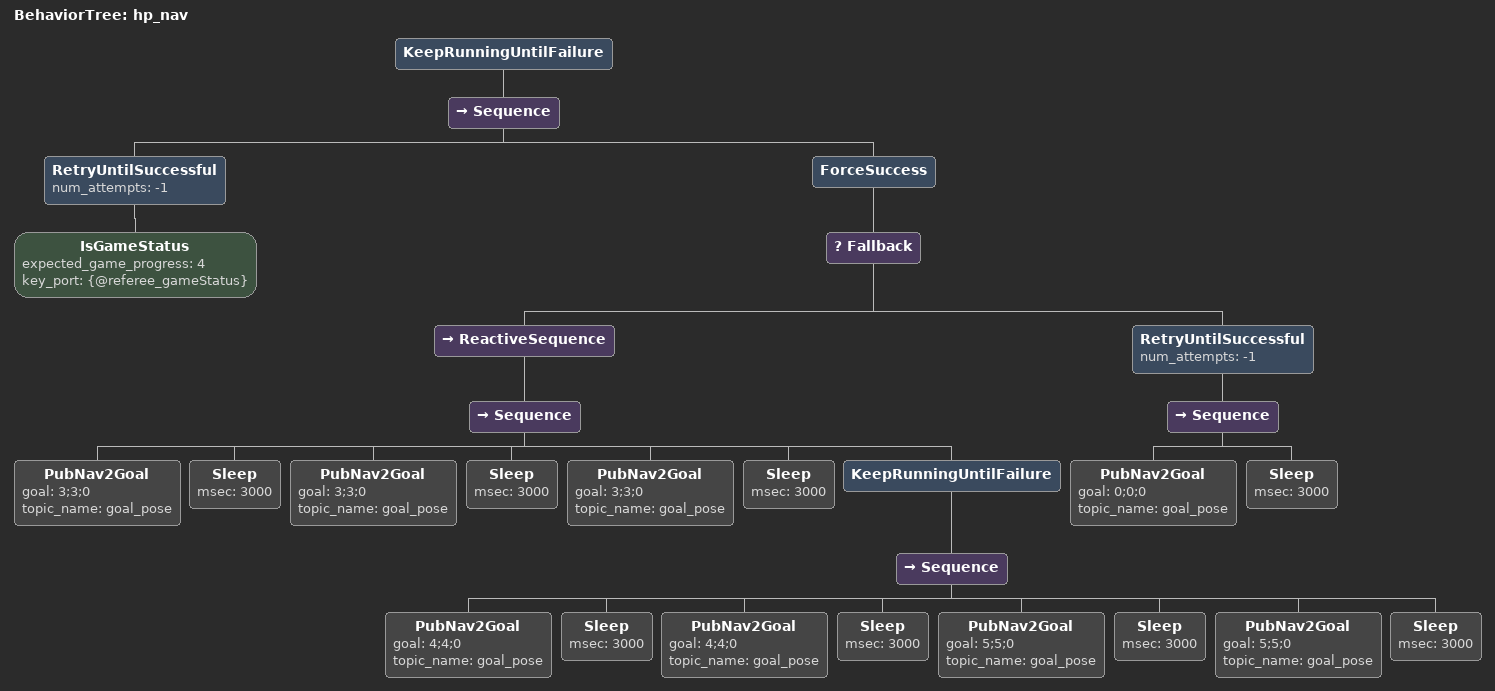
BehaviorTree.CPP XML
<?xml version="1.0" encoding="UTF-8"?>
<root BTCPP_format="4">
  <BehaviorTree ID="hp_nav">
    <KeepRunningUntilFailure>
      <Sequence>
        <!-- 等待比赛开始（game_progress == 4） -->
        <RetryUntilSuccessful num_attempts="-1">
          <IsGameStatus expected_game_progress="4"
                        key_port="{@referee_gameStatus}"/>
        </RetryUntilSuccessful>
      <ForceSuccess>
        <Fallback>

          <!-- Branch A: hp >= 150 -->
          <!-- ReactiveSequence 每 tick 重新检查 hp，hp 不足时立即中止导航切换到 Branch B -->
          <ReactiveSequence>
                        hp_min="150"
                        key_port="{@referee_robotStatus}"/>
            <Sequence>
              <!-- Step 1: 先到达 3;3;0（每3s重发防 abort，共等待约9s） -->
              <PubNav2Goal goal="3;3;0" topic_name="goal_pose"/>
              <Sleep msec="3000"/>
              <PubNav2Goal goal="3;3;0" topic_name="goal_pose"/>
              <Sleep msec="3000"/>
              <PubNav2Goal goal="3;3;0" topic_name="goal_pose"/>
              <Sleep msec="3000"/>
              <!-- Step 2: 在 4;4;0 和 5;5;0 之间循环巡逻（每段每3s重发防 abort） -->
              <KeepRunningUntilFailure>
                <Sequence>
                  <PubNav2Goal goal="4;4;0" topic_name="goal_pose"/>
                  <Sleep msec="3000"/>
                  <PubNav2Goal goal="4;4;0" topic_name="goal_pose"/>
                  <Sleep msec="3000"/>
                  <PubNav2Goal goal="5;5;0" topic_name="goal_pose"/>
                  <Sleep msec="3000"/>
                  <PubNav2Goal goal="5;5;0" topic_name="goal_pose"/>
                  <Sleep msec="3000"/>
                </Sequence>
              </KeepRunningUntilFailure>
            </Sequence>
          </ReactiveSequence>

          <!-- Branch B: hp < 150，导航到 0;0;0 并等待 hp 恢复到 400 -->
          <!-- RetryUntilSuccessful 每 3s 重发一次目标，避免 nav2 abort 后停止 -->
          <!-- 只有 hp >= 400 时 Sequence 才成功，Branch B 才退出，回到 Branch A -->
          <RetryUntilSuccessful num_attempts="-1">
            <Sequence>
              <PubNav2Goal goal="0;0;0"
                           topic_name="goal_pose"/>
              <Sleep msec="3000"/>
                          hp_min="400"
                          key_port="{@referee_robotStatus}"/>
            </Sequence>
          </RetryUntilSuccessful>

        </Fallback>
      </ForceSuccess>
      </Sequence>
    </KeepRunningUntilFailure>
  </BehaviorTree>

</root>
